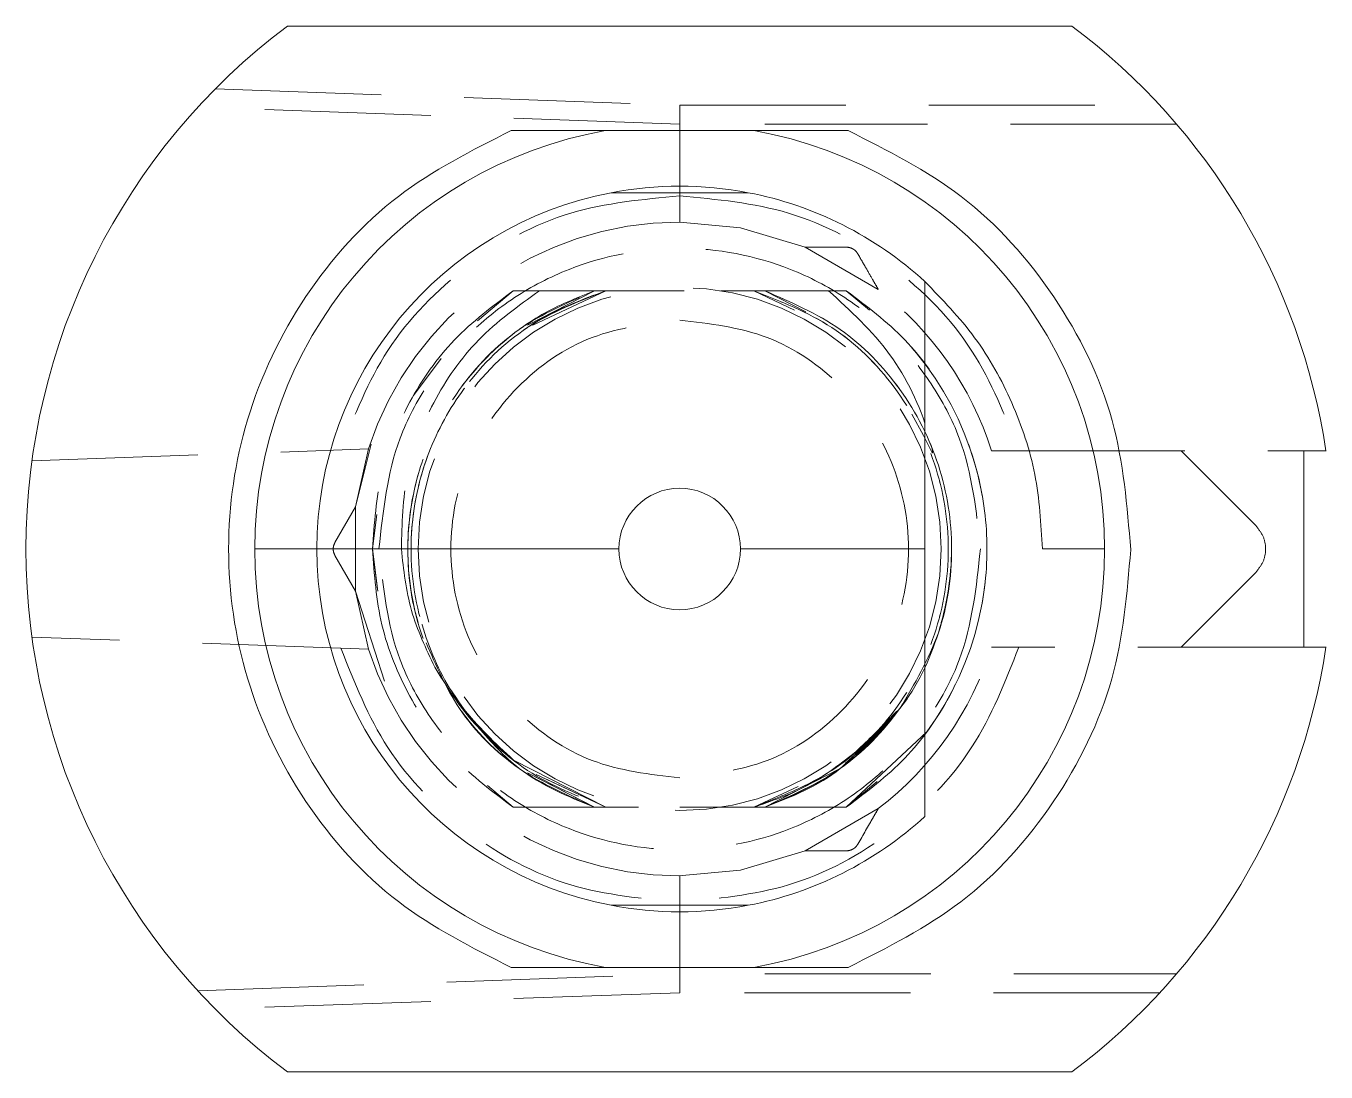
# Model space of a CAD drawing. Header units: millimetres. Extents: x -17 to 589, y 5 to 415.
# Drawn here: x 445.16 to 455.1, y 316.99 to 324.99 of the extents above; entities that cross this region are included whole.
import ezdxf

# ---------------------------------------------------------------- set-up
doc = ezdxf.new("R2010")
doc.units = ezdxf.units.MM
doc.linetypes.add('HIDDEN', pattern=[1.905, 1.27, -0.635])

msp = doc.modelspace()

# ---------------------------------------------------------------- linework, layer by layer
at = {"color": 7, "linetype": 'Continuous', "lineweight": 15}
for p, q in [((453.1569, 324.9889), (447.1569, 324.9889)), ((455.1004, 321.7389), (454.9319, 321.7389)), ((454.9319, 320.2389), (454.9319, 321.7389)), ((447.3819, 320.9889), (446.9069, 320.9889)), ((447.3819, 320.9889), (449.6922, 320.9889)), ((450.6217, 320.9889), (452.0319, 320.9889)), ((453.4069, 320.9889), (452.9319, 320.9889)), ((455.1004, 320.2389), (454.9319, 320.2389)), ((447.1569, 316.9889), (453.1569, 316.9889))]:
    msp.add_line(p, q, dxfattribs=at)
at = {"color": 7, "linetype": 'HIDDEN', "lineweight": 0}
for p, q in [((446.6044, 324.5074), (450.1569, 324.3833)), ((450.1569, 324.2389), (446.4712, 324.3676)), ((450.1569, 324.2389), (450.1569, 324.3832)), ((450.1569, 324.3832), (453.8282, 324.3832)), ((450.1569, 324.2389), (450.1569, 323.6889)), ((453.9566, 324.2389), (450.8072, 324.2389)), ((450.1569, 323.4889), (450.1569, 323.6889)), ((451.1168, 323.2973), (451.4319, 323.2973)), ((451.6761, 322.9744), (451.1168, 323.2973)), ((448.8834, 322.9639), (448.6099, 322.7347)), ((449.506, 322.9639), (448.8834, 322.9639)), ((449.506, 322.9639), (448.9937, 322.7005)), ((449.0344, 322.7015), (449.5909, 322.9639)), ((449.5909, 322.9639), (449.0344, 322.7015)), ((449.0344, 322.7015), (449.5909, 322.9638)), ((449.5909, 322.9638), (449.0344, 322.7015)), ((449.8417, 322.9639), (449.0843, 322.9639)), ((449.0843, 322.9639), (449.506, 322.9639)), ((450.1904, 322.9639), (449.8417, 322.9639)), ((451.4305, 322.9639), (450.4722, 322.9639)), ((450.7229, 322.9639), (451.0359, 322.8164)), ((451.0359, 322.8164), (450.7229, 322.9639)), ((451.1578, 322.9639), (450.8078, 322.9639)), ((450.8078, 322.9639), (451.1578, 322.9639)), ((451.1227, 322.802), (450.8078, 322.9639)), ((451.6087, 322.8145), (451.4305, 322.9639)), ((448.3324, 322.4455), (448.1218, 322.1639)), ((447.797, 321.7897), (447.6779, 321.3118)), ((445.2027, 321.6639), (447.7768, 321.7538)), ((447.6779, 321.3118), (447.7768, 321.7538)), ((452.7507, 321.7389), (454.9319, 321.7389)), ((453.9918, 321.7389), (454.565, 321.1657)), ((447.5203, 321.0389), (447.6779, 321.3118)), ((447.6779, 321.3118), (447.6779, 320.666)), ((447.8402, 321.2538), (447.8069, 320.9889)), ((447.8069, 320.9889), (447.8475, 320.6652)), ((447.8069, 320.9889), (447.8458, 320.6786)), ((447.6779, 320.666), (447.5203, 320.9389)), ((454.565, 320.8121), (453.9918, 320.2389)), ((447.7768, 320.224), (447.6779, 320.666)), ((447.6779, 320.666), (447.898, 319.9779)), ((447.7768, 320.224), (445.2027, 320.3139)), ((454.9319, 320.2389), (452.7507, 320.2389)), ((452.0461, 319.5913), (451.4305, 319.0139)), ((449.5909, 319.0139), (448.8854, 319.3751)), ((451.3796, 319.3079), (450.8078, 319.0139)), ((451.3795, 319.3078), (450.8078, 319.0139)), ((448.992, 319.2782), (449.506, 319.0139)), ((449.506, 319.0139), (448.992, 319.2782)), ((449.5909, 319.0139), (449.0588, 319.2648)), ((449.0588, 319.2648), (449.5909, 319.0139)), ((449.5909, 319.0139), (449.0589, 319.2648)), ((449.0589, 319.2648), (449.5909, 319.0139)), ((449.0591, 319.2437), (449.506, 319.0139)), ((449.506, 319.0139), (449.0591, 319.2437)), ((449.5909, 319.0139), (449.121, 319.2355)), ((449.1211, 319.2354), (449.5909, 319.0139)), ((451.4305, 319.0139), (451.6665, 319.2117)), ((448.686, 319.1793), (448.8834, 319.0139)), ((448.7441, 319.1306), (448.8834, 319.0139)), ((451.0619, 319.1737), (450.7229, 319.0139)), ((450.7229, 319.0139), (451.0619, 319.1737)), ((450.8078, 319.0139), (451.0489, 319.1378)), ((449.156, 319.0139), (448.8834, 319.0139)), ((448.8834, 319.0139), (449.506, 319.0139)), ((449.5909, 319.0139), (449.8417, 319.0139)), ((450.1569, 319.0139), (450.425, 319.0139)), ((450.2385, 319.0139), (450.4722, 319.0139)), ((450.4722, 319.0139), (450.7229, 319.0139)), ((451.4305, 319.0139), (450.8078, 319.0139)), ((451.1168, 318.6805), (451.6761, 319.0034)), ((451.4305, 319.0139), (451.1578, 319.0139)), ((451.6761, 319.0034), (451.5185, 318.7305)), ((450.1569, 318.2889), (450.1569, 318.4889)), ((449.6325, 318.2639), (449.6325, 318.2639)), ((450.1569, 318.2889), (450.1569, 317.7389)), ((446.4712, 317.6102), (450.1569, 317.7389)), ((450.1569, 317.7389), (450.1569, 317.5945)), ((450.8072, 317.7389), (453.9566, 317.7389)), ((450.1569, 317.5945), (446.6044, 317.4704)), ((453.8282, 317.5946), (450.1569, 317.5946))]:
    msp.add_line(p, q, dxfattribs=at)
at = {"color": 7, "linetype": 'HIDDEN', "lineweight": 0, "flags": 128}
for points in [[(450.1569, 323.4889), (450.6226, 323.4452), (451.1168, 323.2973)], [(448.8834, 322.9639), (448.8834, 322.9639)], [(448.8834, 322.9639), (448.8834, 322.9639)], [(448.8834, 322.9639), (448.8834, 322.9639)], [(448.8834, 322.9639), (448.8834, 322.9639)], [(448.8834, 322.9639), (448.8834, 322.9639)], [(448.8834, 322.9639), (448.8834, 322.9639)], [(448.8834, 322.9639), (448.8834, 322.9639)], [(449.8417, 322.9639), (449.8417, 322.9639)], [(450.4722, 322.9639), (450.4722, 322.9639)], [(451.4305, 322.9639), (451.4305, 322.9639)], [(451.4305, 322.9639), (451.4305, 322.9639)], [(451.4305, 322.9639), (451.4305, 322.9639)], [(451.4305, 322.9639), (451.4305, 322.9639)], [(451.4305, 322.9639), (451.4305, 322.9639)], [(451.4305, 322.9639), (451.4305, 322.9639)], [(451.4305, 322.9639), (451.4305, 322.9639)], [(451.4305, 322.9639), (451.4305, 322.9639)], [(449.1297, 322.7681), (449.1297, 322.7681)], [(448.3777, 322.0161), (448.3777, 322.0161)], [(452.0862, 321.765), (452.0899, 321.7364), (452.09, 321.7275), (452.0898, 321.7262), (452.0894, 321.7253), (452.0893, 321.7252), (452.0892, 321.7251), (452.0892, 321.7251), (452.0891, 321.7251), (452.0891, 321.7251), (452.0891, 321.7251), (452.0891, 321.7251), (452.0892, 321.7251), (452.0894, 321.7251), (452.0895, 321.7251), (452.0895, 321.7251), (452.0895, 321.7251), (452.0895, 321.7251), (452.0895, 321.7251), (452.0894, 321.7251), (452.0892, 321.725), (452.089, 321.725), (452.0889, 321.7249), (452.0889, 321.7249), (452.0889, 321.7249), (452.0888, 321.7249), (452.0888, 321.7249), (452.0888, 321.7249), (452.0885, 321.7249), (452.0881, 321.725), (452.0875, 321.7254), (452.0849, 321.7283), (452.0207, 321.8578), (451.9335, 322.0208)], [(448.8834, 319.0139), (448.8834, 319.0139)], [(449.5909, 319.0139), (449.5909, 319.0139)], [(449.5909, 319.0139), (449.5909, 319.0139)], [(449.5909, 319.0139), (449.5909, 319.0139)], [(449.5909, 319.0139), (449.5909, 319.0139)], [(449.5909, 319.0139), (449.5909, 319.0139)], [(449.5909, 319.0139), (449.5909, 319.0139)], [(449.5909, 319.0139), (449.5909, 319.0139)], [(449.5909, 319.0139), (449.5909, 319.0139)], [(450.7229, 319.0139), (450.7229, 319.0139)], [(450.7229, 319.0139), (450.7229, 319.0139)], [(450.7229, 319.0139), (450.7229, 319.0139)], [(450.7229, 319.0139), (450.7229, 319.0139)], [(450.7229, 319.0139), (450.7229, 319.0139)], [(451.4305, 319.0139), (451.4305, 319.0139)], [(451.1168, 318.6805), (450.6226, 318.5326), (450.1485, 318.4889)]]:
    msp.add_lwpolyline(points, dxfattribs=at)
at = {"color": 7, "linetype": 'HIDDEN', "lineweight": 0}
msp.add_circle((450.1569, 320.9889), 2, dxfattribs=at)
at = {"color": 7, "linetype": 'Continuous', "lineweight": 15}
for radius, start, end in [(5, 126.8699, 233.1301), (5, 8.62693, 53.1301), (3.25, 100.06327, 180), (3.25, 0, 79.93673), (2.775, 79.10668, 100.89376), (2.775, 100.89295, 180), (2.775, 47.49336, 79.10705), (0.4648, 0, 180), (3.25, 180, 259.93673), (2.775, 180, 259.10705), (0.4648, 180, 0), (3.25, 280.06327, 0), (5, 306.8699, 351.37307), (2.775, 280.89324, 312.50663), (2.775, 259.10676, 280.89295)]:
    msp.add_arc((450.1569, 320.9889), radius, start, end, dxfattribs=at)
at = {"color": 7, "linetype": 'HIDDEN', "lineweight": 0}
for radius, start, end in [(2.5, 90, 162.18431), (2.35, 323.50581, 57.18508), (2.5, 17.4576, 52.57976), (2.5, 197.81569, 270), (2.5, 307.42024, 342.5424)]:
    msp.add_arc((450.1569, 320.9889), radius, start, end, dxfattribs=at)
at = {"color": 7, "linetype": 'Continuous', "lineweight": 15}
for points, knots in [([(448.8675, 317.7889), (448.5685, 317.9398), (447.9568, 318.2486), (447.2548, 319.0319), (446.8063, 319.9716), (446.6584, 320.9889), (446.8063, 322.0062), (447.2548, 322.9459), (447.9568, 323.7292), (448.5685, 324.038), (448.8675, 324.1889)], [0, 0, 0, 0, 0.122204, 0.25, 0.377796, 0.5, 0.622204, 0.75, 0.877796, 1, 1, 1, 1]), ([(449.589, 324.1889), (449.5885, 324.1889), (449.5873, 324.1889), (449.5756, 324.1889), (449.5322, 324.1889), (449.3357, 324.1889), (449.1017, 324.1889), (448.9055, 324.1889), (448.8675, 324.1889)], [0, 0, 0, 0, 0.016929, 0.039301, 0.081695, 0.236198, 0.852157, 1, 1, 1, 1]), ([(450.7248, 324.1889), (450.5489, 324.1889), (450.1965, 324.1889), (449.8033, 324.1889), (449.6109, 324.1889), (449.589, 324.1889)], [0, 0, 0, 0, 0.4691002, 0.9396132, 1, 1, 1, 1]), ([(451.4463, 324.1889), (451.3118, 324.1889), (451.138, 324.1889), (450.9437, 324.1889), (450.8631, 324.1889), (450.8091, 324.1889), (450.7695, 324.1889), (450.7433, 324.1889), (450.7293, 324.1889), (450.7252, 324.1889), (450.7249, 324.1889), (450.7248, 324.1889)], [0, 0, 0, 0, 0.52193, 0.674707, 0.779637, 0.851731, 0.901665, 0.954566, 0.975881, 0.993094, 1, 1, 1, 1]), ([(451.4463, 324.1889), (451.746, 324.0377), (452.3592, 323.7284), (453.0572, 322.9435), (453.5228, 322.0018), (453.5793, 321.3174), (453.6069, 320.9829)], [0, 0, 0, 0, 0.24439, 0.5, 0.75561, 1, 1, 1, 1]), ([(450.6813, 323.7139), (450.3912, 323.7139), (450.0381, 323.7139), (449.694, 323.7139), (449.6325, 323.7139)], [0, 0, 0, 0, 0.821497, 1, 1, 1, 1]), ([(452.0319, 320.9889), (452.0319, 321.1838), (452.0319, 321.6882), (452.0319, 322.37), (452.0319, 322.819), (452.0319, 323.0346)], [0, 0, 0, 0, 0.246526, 0.63814, 1, 1, 1, 1]), ([(452.9319, 320.9889), (452.9205, 321.1807), (452.8977, 321.5642), (452.7129, 322.1134), (452.4329, 322.6206), (452.1656, 322.8966), (452.0319, 323.0346)], [0, 0, 0, 0, 0.25, 0.5, 0.75, 1, 1, 1, 1]), ([(453.6069, 320.9829), (453.5783, 320.6494), (453.5197, 319.9671), (453.0535, 319.0294), (452.3566, 318.2478), (451.7452, 317.9396), (451.4463, 317.7889)], [0, 0, 0, 0, 0.244424, 0.5, 0.755576, 1, 1, 1, 1]), ([(452.0319, 318.9432), (452.0319, 319.3808), (452.0319, 319.9837), (452.0319, 320.7726), (452.0319, 320.9889)], [0, 0, 0, 0, 0.725757, 1, 1, 1, 1]), ([(449.6325, 318.2639), (449.9226, 318.2639), (450.2757, 318.2639), (450.6199, 318.2639), (450.6813, 318.2639)], [0, 0, 0, 0, 0.821486, 1, 1, 1, 1]), ([(449.589, 317.7889), (449.5885, 317.7889), (449.5873, 317.7889), (449.5756, 317.7889), (449.5322, 317.7889), (449.3357, 317.7889), (449.1017, 317.7889), (448.9055, 317.7889), (448.8675, 317.7889)], [0, 0, 0, 0, 0.0169294, 0.0393005, 0.081695, 0.2361978, 0.8521567, 1, 1, 1, 1]), ([(450.7248, 317.7889), (450.5489, 317.7889), (450.1965, 317.7889), (449.8033, 317.7889), (449.6109, 317.7889), (449.589, 317.7889)], [0, 0, 0, 0, 0.4691, 0.939613, 1, 1, 1, 1]), ([(451.4463, 317.7889), (451.3118, 317.7889), (451.138, 317.7889), (450.9437, 317.7889), (450.8631, 317.7889), (450.8091, 317.7889), (450.7695, 317.7889), (450.7433, 317.7889), (450.7293, 317.7889), (450.7252, 317.7889), (450.7249, 317.7889), (450.7248, 317.7889)], [0, 0, 0, 0, 0.5219302, 0.6747067, 0.7796367, 0.8517307, 0.9016652, 0.9545658, 0.9758811, 0.9930943, 1, 1, 1, 1])]:
    msp.add_open_spline(points, degree=3, knots=knots, dxfattribs=at)
at = {"color": 7, "linetype": 'HIDDEN', "lineweight": 0}
for points, knots in [([(450.1569, 323.6889), (449.8749, 323.6632), (449.2958, 323.6105), (448.5112, 323.1846), (447.8822, 322.551), (447.6691, 322.0099), (447.5654, 321.7464)], [0, 0, 0, 0, 0.2434225, 0.5, 0.7565775, 1, 1, 1, 1]), ([(450.1569, 323.6889), (450.4395, 323.6631), (451.02, 323.6101), (451.806, 323.1824), (452.4353, 322.5461), (452.6474, 322.0032), (452.7507, 321.7389)], [0, 0, 0, 0, 0.243392, 0.5, 0.756608, 1, 1, 1, 1]), ([(447.8569, 320.9889), (447.8878, 321.2781), (447.9355, 321.7246), (448.2218, 322.2608), (448.519, 322.6262), (448.885, 322.9254), (449.421, 323.2027), (450.1569, 323.3447), (450.8927, 323.2027), (451.4287, 322.9255), (451.7946, 322.6264), (452.0919, 322.2609), (452.3783, 321.7248), (452.426, 321.2781), (452.4569, 320.9889)], [0, 0, 0, 0, 0.119721, 0.184824, 0.25, 0.315102, 0.380279, 0.5, 0.619721, 0.684824, 0.75, 0.815102, 0.880279, 1, 1, 1, 1]), ([(451.4319, 323.2973), (451.3499, 323.2973), (451.2415, 323.2973), (451.1451, 323.2973), (451.1204, 323.2973), (451.118, 323.2973), (451.1168, 323.2973)], [0, 0, 0, 0, 0.638677, 0.843739, 0.924999, 1, 1, 1, 1]), ([(451.4319, 323.2973), (451.4406, 323.2966), (451.458, 323.2953), (451.4824, 323.2847), (451.5038, 323.2689), (451.5136, 323.2545), (451.5185, 323.2473)], [0, 0, 0, 0, 0.250801, 0.5, 0.7492, 1, 1, 1, 1]), ([(451.5185, 323.2473), (451.5144, 323.2538), (451.5089, 323.2626), (451.4954, 323.2748), (451.488, 323.2801), (451.4825, 323.2836), (451.4766, 323.2868), (451.4681, 323.2907), (451.4504, 323.2966), (451.4398, 323.297), (451.4319, 323.2973)], [0, 0, 0, 0, 0.300148, 0.406676, 0.452606, 0.495873, 0.540099, 0.586724, 0.694539, 1, 1, 1, 1]), ([(451.6761, 322.9744), (451.6755, 322.9754), (451.6743, 322.9775), (451.6619, 322.9989), (451.6318, 323.0511), (451.5815, 323.1382), (451.5406, 323.209), (451.5185, 323.2473)], [0, 0, 0, 0, 0.074114, 0.154923, 0.35991, 0.65372, 1, 1, 1, 1]), ([(449.0843, 322.9639), (448.9214, 322.8467), (448.5977, 322.6139), (448.2569, 322.1209), (448.0432, 321.5695), (448.0329, 321.1815), (448.0278, 320.9889)], [0, 0, 0, 0, 0.255054, 0.506739, 0.755054, 1, 1, 1, 1]), ([(449.506, 322.9639), (449.3688, 322.9091), (449.0943, 322.7995), (448.7383, 322.5295), (448.4443, 322.1964), (448.2282, 321.8071), (448.0985, 321.3812), (448.0633, 320.9382), (448.1166, 320.4947), (448.2285, 320.2211), (448.2845, 320.0843)], [0, 0, 0, 0, 0.125, 0.25, 0.375, 0.5, 0.625, 0.75, 0.875, 1, 1, 1, 1]), ([(449.506, 319.0139), (449.3061, 319.1006), (448.9062, 319.2741), (448.445, 319.7524), (448.1457, 320.3372), (448.0433, 320.9889), (448.1457, 321.6405), (448.445, 322.2254), (448.9062, 322.7037), (449.3061, 322.8772), (449.506, 322.9639)], [0, 0, 0, 0, 0.125, 0.25, 0.375, 0.5, 0.625, 0.75, 0.875, 1, 1, 1, 1]), ([(448.8854, 319.3751), (448.7471, 319.5032), (448.4704, 319.7593), (448.2071, 320.2678), (448.0829, 320.8217), (448.1157, 321.3902), (448.3005, 321.9288), (448.6252, 322.3944), (449.0614, 322.7654), (449.4144, 322.8977), (449.5909, 322.9639)], [0, 0, 0, 0, 0.125, 0.25, 0.375001, 0.500001, 0.625001, 0.750001, 0.875, 1, 1, 1, 1]), ([(449.5909, 322.9639), (449.3841, 322.883), (448.9704, 322.7212), (448.4882, 322.2447), (448.1743, 321.6529), (448.0665, 320.9889), (448.1743, 320.3249), (448.4882, 319.7331), (448.9704, 319.2567), (449.3841, 319.0948), (449.5909, 319.0139)], [0, 0, 0, 0, 0.125, 0.25, 0.375, 0.5, 0.625, 0.75, 0.875, 1, 1, 1, 1]), ([(449.5909, 322.9639), (449.5906, 322.9639), (449.5898, 322.9639), (449.583, 322.9639), (449.5563, 322.9639), (449.5279, 322.9639), (449.506, 322.9639)], [0, 0, 0, 0, 0.068863, 0.145381, 0.344814, 1, 1, 1, 1]), ([(449.5909, 322.9639), (449.5906, 322.9639), (449.5898, 322.9639), (449.5829, 322.9639), (449.5563, 322.9639), (449.5278, 322.9639), (449.506, 322.9639)], [0, 0, 0, 0, 0.068947, 0.145569, 0.345136, 1, 1, 1, 1]), ([(449.506, 322.9639), (449.5277, 322.9639), (449.5558, 322.9639), (449.583, 322.9639), (449.5898, 322.9639), (449.5906, 322.9639), (449.5909, 322.9639)], [0, 0, 0, 0, 0.6595874, 0.8554208, 0.9305688, 1, 1, 1, 1]), ([(450.7229, 322.9639), (450.7233, 322.9639), (450.7241, 322.9639), (450.7309, 322.9639), (450.7575, 322.9639), (450.786, 322.9639), (450.8078, 322.9639)], [0, 0, 0, 0, 0.068911, 0.145477, 0.344961, 1, 1, 1, 1]), ([(450.8078, 322.9639), (450.7862, 322.9639), (450.7581, 322.9639), (450.7309, 322.9639), (450.724, 322.9639), (450.7233, 322.9639), (450.7229, 322.9639)], [0, 0, 0, 0, 0.6593264, 0.8552765, 0.9305099, 1, 1, 1, 1]), ([(450.7229, 322.9639), (450.7233, 322.9639), (450.724, 322.9639), (450.7309, 322.9639), (450.7575, 322.9639), (450.786, 322.9639), (450.8078, 322.9639)], [0, 0, 0, 0, 0.06884, 0.145314, 0.344679, 1, 1, 1, 1]), ([(450.8078, 322.9639), (450.7862, 322.9639), (450.7581, 322.9639), (450.7309, 322.9639), (450.724, 322.9639), (450.7233, 322.9639), (450.7229, 322.9639)], [0, 0, 0, 0, 0.659561, 0.855379, 0.930537, 1, 1, 1, 1]), ([(450.7229, 322.9639), (450.9298, 322.883), (451.3435, 322.7212), (451.8257, 322.2446), (452.1396, 321.6529), (452.2473, 320.9889), (452.1396, 320.3249), (451.8257, 319.7332), (451.3435, 319.2566), (450.9298, 319.0948), (450.7229, 319.0139)], [0, 0, 0, 0, 0.125, 0.25, 0.375, 0.5, 0.625, 0.75, 0.875, 1, 1, 1, 1]), ([(450.7229, 319.0139), (450.9298, 319.0948), (451.3435, 319.2566), (451.8257, 319.7332), (452.1396, 320.3249), (452.2473, 320.9889), (452.1396, 321.6529), (451.8257, 322.2446), (451.3435, 322.7212), (450.9298, 322.883), (450.7229, 322.9639)], [0, 0, 0, 0, 0.125, 0.25, 0.375, 0.5, 0.625, 0.75, 0.875, 1, 1, 1, 1]), ([(450.7229, 322.9638), (450.9297, 322.8829), (451.3434, 322.7211), (451.8256, 322.2446), (452.1395, 321.6529), (452.2473, 320.9889), (452.1395, 320.3249), (451.8256, 319.7332), (451.3434, 319.2567), (450.9297, 319.0949), (450.7229, 319.0139)], [0, 0, 0, 0, 0.125, 0.2499999, 0.3749997, 0.4999996, 0.6249996, 0.7499996, 0.8749997, 1, 1, 1, 1]), ([(450.7229, 319.0139), (450.9297, 319.0949), (451.3434, 319.2567), (451.8256, 319.7332), (452.1395, 320.3249), (452.2473, 320.9889), (452.1395, 321.6529), (451.8256, 322.2446), (451.3434, 322.7211), (450.9297, 322.8829), (450.7229, 322.9638)], [0, 0, 0, 0, 0.125, 0.25, 0.375, 0.5, 0.625, 0.75, 0.875, 1, 1, 1, 1]), ([(450.7229, 322.9638), (450.9297, 322.8829), (451.3434, 322.7211), (451.8256, 322.2446), (452.1395, 321.6529), (452.2473, 320.9889), (452.1395, 320.3249), (451.8256, 319.7332), (451.3434, 319.2567), (450.9297, 319.0949), (450.7229, 319.0139)], [0, 0, 0, 0, 0.125, 0.25, 0.375, 0.5, 0.625, 0.75, 0.875, 1, 1, 1, 1]), ([(450.7229, 319.0139), (450.9297, 319.0949), (451.3434, 319.2567), (451.8256, 319.7332), (452.1395, 320.3249), (452.2473, 320.9889), (452.1395, 321.6529), (451.8256, 322.2446), (451.3434, 322.7211), (450.9297, 322.8829), (450.7229, 322.9638)], [0, 0, 0, 0, 0.125, 0.25, 0.375, 0.5, 0.625, 0.75, 0.875, 1, 1, 1, 1]), ([(451.5323, 319.459), (451.6416, 319.5576), (451.9124, 319.802), (452.1646, 320.3414), (452.2715, 320.9878), (452.1679, 321.6409), (451.8689, 322.2253), (451.4076, 322.7038), (451.0078, 322.8772), (450.8078, 322.9639)], [0, 0, 0, 0, 0.101378, 0.251148, 0.400918, 0.550689, 0.700459, 0.85023, 1, 1, 1, 1]), ([(450.8078, 322.9639), (451.0078, 322.8772), (451.4076, 322.7038), (451.8689, 322.2253), (452.1678, 321.6409), (452.2718, 320.9875), (452.1635, 320.3424), (451.93, 319.8294), (451.6854, 319.6053), (451.601, 319.528)], [0, 0, 0, 0, 0.153218, 0.306436, 0.459655, 0.612873, 0.766091, 0.919309, 1, 1, 1, 1]), ([(450.8078, 319.0139), (451.0077, 319.1006), (451.4076, 319.2741), (451.8688, 319.7524), (452.1681, 320.3372), (452.2705, 320.9889), (452.1681, 321.6405), (451.8688, 322.2254), (451.4076, 322.7037), (451.0077, 322.8772), (450.8078, 322.9639)], [0, 0, 0, 0, 0.1249999, 0.2499999, 0.3749998, 0.4999998, 0.6249998, 0.7499998, 0.8749999, 1, 1, 1, 1]), ([(450.8078, 322.9639), (451.0077, 322.8772), (451.4076, 322.7038), (451.8689, 322.2253), (452.1679, 321.6408), (452.2714, 320.9878), (452.1647, 320.3413), (451.9099, 319.798), (451.6353, 319.5507), (451.5224, 319.449)], [0, 0, 0, 0, 0.149287, 0.298575, 0.447862, 0.59715, 0.746437, 0.895724, 1, 1, 1, 1]), ([(451.8418, 319.7701), (451.953, 319.9576), (452.1753, 320.3325), (452.2686, 320.9902), (452.1686, 321.6402), (451.8687, 322.2255), (451.4076, 322.7037), (451.0078, 322.8772), (450.8078, 322.9639)], [0, 0, 0, 0, 0.1666667, 0.3333333, 0.5, 0.6666666, 0.8333333, 1, 1, 1, 1]), ([(450.8078, 322.9639), (451.0077, 322.8772), (451.4076, 322.7037), (451.8688, 322.2253), (452.168, 321.6408), (452.2711, 320.9881), (452.166, 320.3402), (451.8845, 319.7579), (451.5719, 319.4809), (451.4223, 319.3484)], [0, 0, 0, 0, 0.144563, 0.289127, 0.43369, 0.578253, 0.722817, 0.86738, 1, 1, 1, 1]), ([(451.2959, 322.9639), (451.4627, 322.8112), (451.7965, 322.5057), (452.0106, 322.0533), (452.0768, 321.8006), (452.0862, 321.765)], [0, 0, 0, 0, 0.461832, 0.924144, 1, 1, 1, 1]), ([(452.7507, 321.7389), (452.7229, 321.7389), (452.6677, 321.7389), (452.5995, 321.7389), (452.5504, 321.7389), (452.5447, 321.7389), (452.5418, 321.7389)], [0, 0, 0, 0, 0.25862, 0.513617, 0.75609, 1, 1, 1, 1]), ([(452.4569, 320.9889), (452.426, 320.6997), (452.3783, 320.2532), (452.092, 319.717), (451.7949, 319.3516), (451.4288, 319.0524), (450.8928, 318.7751), (450.1569, 318.6331), (449.4212, 318.7751), (448.8852, 319.0523), (448.5192, 319.3514), (448.2219, 319.7169), (447.9355, 320.253), (447.8878, 320.6997), (447.8569, 320.9889)], [0, 0, 0, 0, 0.119721, 0.184824, 0.25, 0.315102, 0.380279, 0.5, 0.619721, 0.684824, 0.75, 0.815102, 0.880279, 1, 1, 1, 1]), ([(448.2845, 320.0843), (448.2164, 320.227), (448.0795, 320.5139), (448.0451, 320.8299), (448.0278, 320.9889)], [0, 0, 0, 0, 0.497063, 1, 1, 1, 1]), ([(447.5654, 320.2314), (447.6691, 319.9679), (447.8822, 319.4268), (448.5112, 318.7932), (449.2958, 318.3673), (449.8749, 318.3146), (450.1569, 318.2889)], [0, 0, 0, 0, 0.243423, 0.5, 0.756577, 1, 1, 1, 1]), ([(448.2174, 320.2718), (448.2926, 320.099), (448.4545, 319.727), (448.9091, 319.2752), (449.307, 319.101), (449.506, 319.0139)], [0, 0, 0, 0, 0.302544, 0.651272, 1, 1, 1, 1]), ([(452.7507, 320.2389), (452.6474, 319.9746), (452.4353, 319.4317), (451.806, 318.7954), (451.02, 318.3677), (450.4395, 318.3147), (450.1569, 318.2889)], [0, 0, 0, 0, 0.243392, 0.5, 0.756608, 1, 1, 1, 1]), ([(452.7507, 320.2389), (452.7229, 320.2389), (452.6678, 320.2389), (452.5996, 320.2389), (452.5504, 320.2389), (452.5447, 320.2389), (452.5418, 320.2389)], [0, 0, 0, 0, 0.2581054, 0.5125954, 0.7555938, 1, 1, 1, 1]), ([(448.2845, 320.0843), (448.367, 319.9502), (448.5313, 319.6833), (448.7678, 319.4775), (448.8854, 319.3751)], [0, 0, 0, 0, 0.502467, 1, 1, 1, 1]), ([(451.8287, 319.7521), (451.6872, 319.5895), (451.4041, 319.2643), (451.0066, 319.0974), (450.8078, 319.0139)], [0, 0, 0, 0, 0.5, 1, 1, 1, 1]), ([(451.4916, 319.427), (451.5837, 319.5136), (451.6919, 319.6153), (451.796, 319.7288), (451.8179, 319.7484), (451.8249, 319.7522), (451.8272, 319.7526), (451.8281, 319.7524), (451.8285, 319.7522), (451.8287, 319.7521)], [0, 0, 0, 0, 0.805359, 0.945967, 0.982692, 0.993233, 0.996919, 0.998502, 1, 1, 1, 1]), ([(449.506, 319.0139), (449.302, 319.0966), (448.9575, 319.2364), (448.7137, 319.5139), (448.6143, 319.6271)], [0, 0, 0, 0, 0.5921104, 1, 1, 1, 1]), ([(451.601, 319.528), (451.5319, 319.4513), (451.3167, 319.2127), (451.0136, 319.0943), (450.8078, 319.0139)], [0, 0, 0, 0, 0.321279, 1, 1, 1, 1]), ([(450.7229, 319.0139), (450.8621, 319.0621), (451.1406, 319.1585), (451.3746, 319.3375), (451.4916, 319.427)], [0, 0, 0, 0, 0.5000007, 1, 1, 1, 1]), ([(449.5909, 319.0139), (449.5906, 319.0139), (449.5898, 319.0139), (449.5829, 319.0139), (449.5563, 319.0139), (449.5278, 319.0139), (449.506, 319.0139)], [0, 0, 0, 0, 0.0688677, 0.1454157, 0.3449093, 1, 1, 1, 1]), ([(449.506, 319.0139), (449.5277, 319.0139), (449.5557, 319.0139), (449.583, 319.0139), (449.5898, 319.0139), (449.5906, 319.0139), (449.5909, 319.0139)], [0, 0, 0, 0, 0.659358, 0.855274, 0.930498, 1, 1, 1, 1]), ([(449.5909, 319.0139), (449.5906, 319.0139), (449.5898, 319.0139), (449.5829, 319.0139), (449.5563, 319.0139), (449.5278, 319.0139), (449.506, 319.0139)], [0, 0, 0, 0, 0.068948, 0.145582, 0.345171, 1, 1, 1, 1]), ([(450.7229, 319.0139), (450.7233, 319.0139), (450.7241, 319.0139), (450.7309, 319.0139), (450.7575, 319.0139), (450.786, 319.0139), (450.8078, 319.0139)], [0, 0, 0, 0, 0.068898, 0.145453, 0.344929, 1, 1, 1, 1]), ([(450.8078, 319.0139), (450.7862, 319.0139), (450.7581, 319.0139), (450.7309, 319.0139), (450.724, 319.0139), (450.7233, 319.0139), (450.7229, 319.0139)], [0, 0, 0, 0, 0.659471, 0.855328, 0.930516, 1, 1, 1, 1]), ([(451.5185, 318.7305), (451.5596, 318.8016), (451.6137, 318.8954), (451.662, 318.979), (451.6743, 319.0003), (451.6755, 319.0024), (451.6761, 319.0034)], [0, 0, 0, 0, 0.638721, 0.843752, 0.925004, 1, 1, 1, 1]), ([(451.5185, 318.7305), (451.5136, 318.7233), (451.5038, 318.7089), (451.4824, 318.693), (451.458, 318.6825), (451.4406, 318.6812), (451.4319, 318.6805)], [0, 0, 0, 0, 0.250801, 0.5, 0.7492, 1, 1, 1, 1]), ([(451.4319, 318.6805), (451.4396, 318.6808), (451.45, 318.6812), (451.4673, 318.6868), (451.4756, 318.6905), (451.4814, 318.6936), (451.4871, 318.697), (451.4947, 318.7025), (451.5087, 318.7149), (451.5144, 318.7239), (451.5185, 318.7305)], [0, 0, 0, 0, 0.300148, 0.406676, 0.452606, 0.495873, 0.540099, 0.586724, 0.694539, 1, 1, 1, 1]), ([(451.4319, 318.6805), (451.3499, 318.6805), (451.2415, 318.6805), (451.1451, 318.6805), (451.1204, 318.6805), (451.118, 318.6805), (451.1168, 318.6805)], [0, 0, 0, 0, 0.6387178, 0.8437471, 0.9250006, 1, 1, 1, 1])]:
    msp.add_open_spline(points, degree=3, knots=knots, dxfattribs=at)
for points in [[(448.8834, 322.9639), (448.7267, 322.8461), (448.4132, 322.6105), (448.0747, 322.1238), (447.8491, 321.5756), (447.821, 321.1845), (447.8069, 320.9889)], [(448.8834, 322.9639), (448.7267, 322.8461), (448.4132, 322.6105), (448.0747, 322.1238), (447.8491, 321.5756), (447.821, 321.1845), (447.8069, 320.9889)], [(451.4305, 319.0139), (451.587, 319.1317), (451.9002, 319.3673), (452.2409, 319.854), (452.4582, 320.4022), (452.5313, 320.9889), (452.4582, 321.5756), (452.2409, 322.1238), (451.9002, 322.6105), (451.587, 322.8461), (451.4305, 322.9639)], [(450.1569, 319.2389), (449.9279, 319.2652), (449.4698, 319.3178), (448.8873, 319.7225), (448.498, 320.301), (448.3614, 320.9889), (448.498, 321.6768), (448.8873, 322.2553), (449.4698, 322.66), (449.9279, 322.7126), (450.1569, 322.7389)], [(450.1569, 322.7389), (450.386, 322.7126), (450.8441, 322.66), (451.4266, 322.2553), (451.8158, 321.6768), (451.9525, 320.9889), (451.8158, 320.301), (451.4266, 319.7225), (450.8441, 319.3178), (450.386, 319.2652), (450.1569, 319.2389)], [(454.565, 321.1657), (454.5855, 321.1399), (454.6265, 321.0882), (454.6441, 320.9889), (454.6265, 320.8896), (454.5855, 320.8379), (454.565, 320.8121)], [(447.5203, 320.9389), (447.5165, 320.9468), (447.5089, 320.9626), (447.5059, 320.9889), (447.5089, 321.0152), (447.5165, 321.031), (447.5203, 321.0389)], [(447.8069, 320.9889), (447.821, 320.7933), (447.8491, 320.4022), (448.0747, 319.854), (448.4132, 319.3673), (448.7267, 319.1317), (448.8834, 319.0139)], [(447.8069, 320.9889), (447.821, 320.7933), (447.8491, 320.4022), (448.0747, 319.854), (448.4132, 319.3673), (448.7267, 319.1317), (448.8834, 319.0139)], [(450.7229, 319.0139), (450.8621, 319.0621), (451.1406, 319.1585), (451.3746, 319.3375), (451.4916, 319.427)]]:
    msp.add_open_spline(points, degree=3, dxfattribs=at)

doc.saveas('drawing.dxf')
